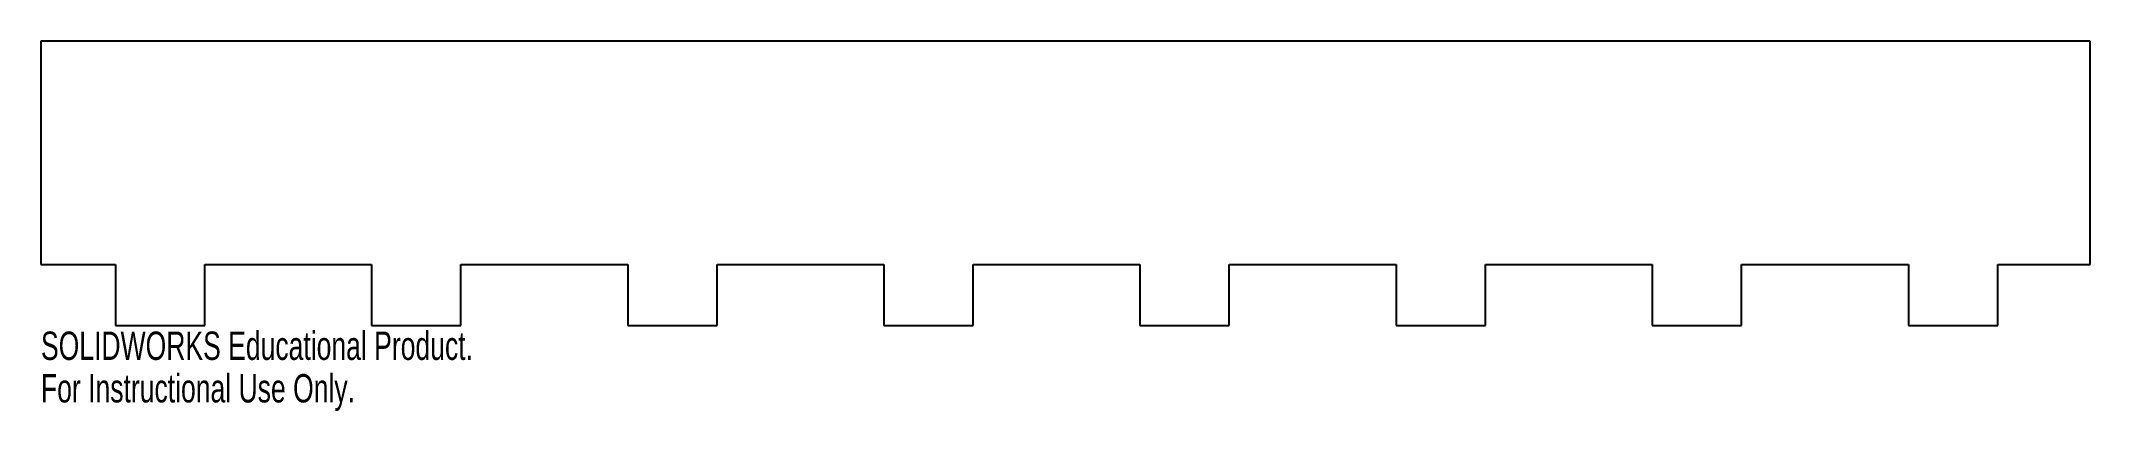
# Model space of a CAD drawing. Header units: inches. Extents: x -15 to -1.2, y 9.4 to 11.9.
import ezdxf

# ---------------------------------------------------------------- set-up
doc = ezdxf.new("R2010")
doc.units = ezdxf.units.IN
doc.header["$MEASUREMENT"] = 0
doc.styles.add('SLDTEXTSTYLE0', font='TXT', dxfattribs={"width": 0.7})

msp = doc.modelspace()

# ---------------------------------------------------------------- linework, layer by layer
at = {"color": 7, "linetype": 'Continuous', "lineweight": 25}
for p, q in [((-1.2475, 11.9075), (-15.0075, 11.9075)), ((-15.0075, 11.9075), (-15.0075, 10.4075)), ((-1.2475, 10.4075), (-1.2475, 11.9075)), ((-15.0075, 10.4075), (-14.5075, 10.4075)), ((-14.5075, 10.4075), (-14.5075, 9.9975)), ((-13.9075, 9.9975), (-13.9075, 10.4075)), ((-13.9075, 10.4075), (-12.7875, 10.4075)), ((-12.7875, 10.4075), (-12.7875, 9.9975)), ((-12.1875, 9.9975), (-12.1875, 10.4075)), ((-12.1875, 10.4075), (-11.0675, 10.4075)), ((-11.0675, 10.4075), (-11.0675, 9.9975)), ((-10.4675, 9.9975), (-10.4675, 10.4075)), ((-10.4675, 10.4075), (-9.3475, 10.4075)), ((-9.3475, 10.4075), (-9.3475, 9.9975)), ((-8.7475, 9.9975), (-8.7475, 10.4075)), ((-8.7475, 10.4075), (-7.6275, 10.4075)), ((-7.6275, 10.4075), (-7.6275, 9.9975)), ((-7.0275, 9.9975), (-7.0275, 10.4075)), ((-7.0275, 10.4075), (-5.9075, 10.4075)), ((-5.9075, 10.4075), (-5.9075, 9.9975)), ((-5.3075, 9.9975), (-5.3075, 10.4075)), ((-5.3075, 10.4075), (-4.1875, 10.4075)), ((-4.1875, 10.4075), (-4.1875, 9.9975)), ((-3.5875, 9.9975), (-3.5875, 10.4075)), ((-3.5875, 10.4075), (-2.4675, 10.4075)), ((-2.4675, 10.4075), (-2.4675, 9.9975)), ((-1.8675, 9.9975), (-1.8675, 10.4075)), ((-1.8675, 10.4075), (-1.2475, 10.4075)), ((-14.5075, 9.9975), (-13.9075, 9.9975)), ((-12.7875, 9.9975), (-12.1875, 9.9975)), ((-11.0675, 9.9975), (-10.4675, 9.9975)), ((-9.3475, 9.9975), (-8.7475, 9.9975)), ((-7.6275, 9.9975), (-7.0275, 9.9975)), ((-5.9075, 9.9975), (-5.3075, 9.9975)), ((-4.1875, 9.9975), (-3.5875, 9.9975)), ((-2.4675, 9.9975), (-1.8675, 9.9975))]:
    msp.add_line(p, q, dxfattribs=at)

# ---------------------------------------------------------------- texts
at = {"color": 7, "linetype": 'Continuous', "char_height": 0.1903, "attachment_point": 1, "style": 'SLDTEXTSTYLE0'}
for s, insert in [('SOLIDWORKS Educational Product.', (-15.0075, 9.9574)), ('For Instructional Use Only.', (-15.0075, 9.6719))]:
    msp.add_mtext(s, dxfattribs=dict(at, insert=insert))

doc.saveas('drawing.dxf')
